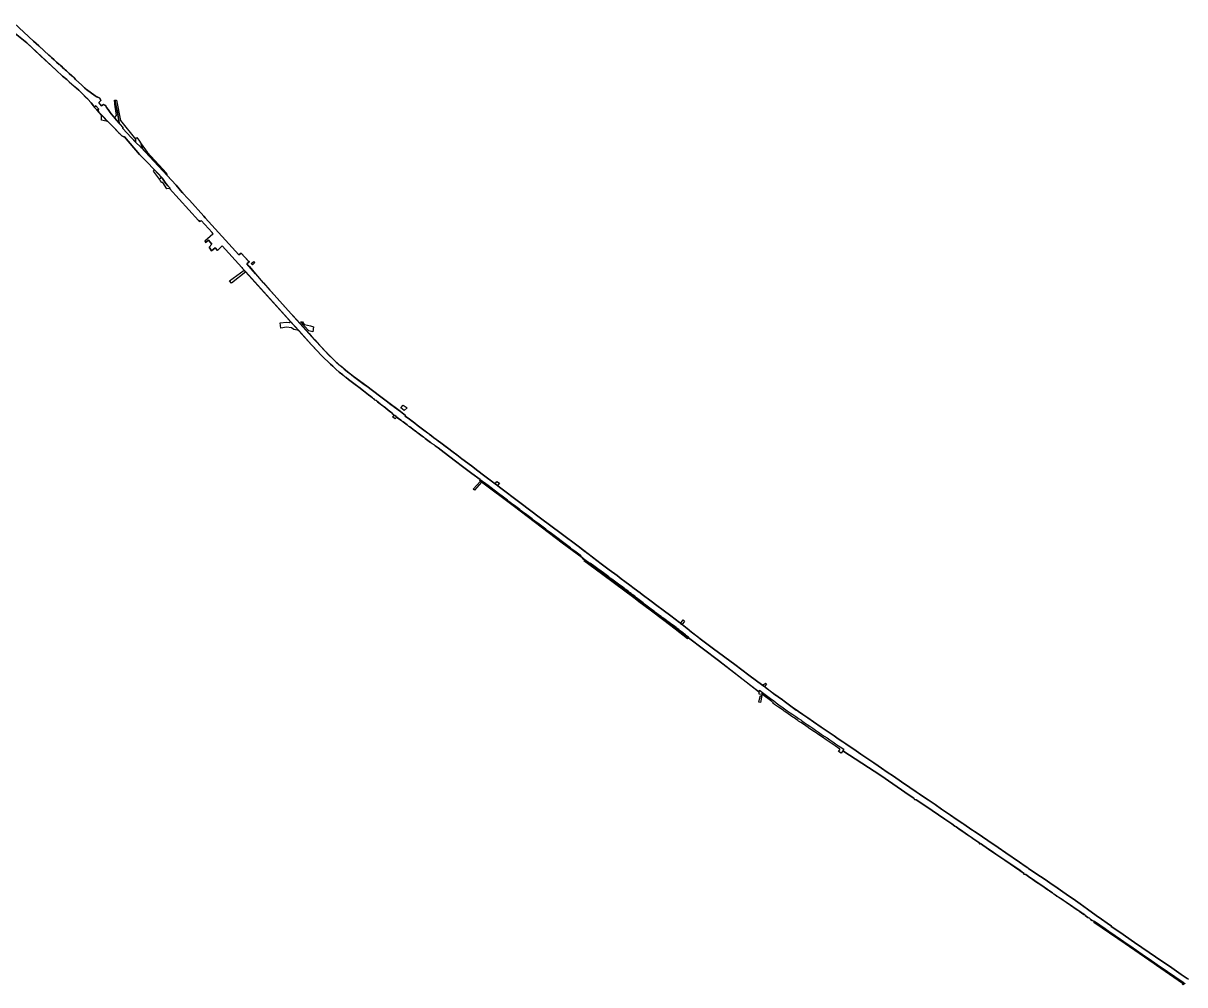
# Model space of a CAD drawing. Header units: inches. Extents: x 969231 to 1000466, y 1001756 to 1023450.
# Drawn here: x 972974 to 976354, y 1017319 to 1020117 of the extents above; entities that cross this region are included whole.
import ezdxf

# ---------------------------------------------------------------- set-up
doc = ezdxf.new("R2010")
doc.units = ezdxf.units.IN
doc.header["$MEASUREMENT"] = 0
doc.linetypes.add('DASHED', pattern=[0])
doc.layers.add('_LINEA_DE_OBRA_CIVIL', color=25, linetype='Continuous', lineweight=90)
doc.layers.add('blu-line', color=130, linetype='Continuous', lineweight=30)
doc.layers.add('UTILITIES_DELIVERED', color=11, linetype='Continuous')

msp = doc.modelspace()

# ---------------------------------------------------------------- linework, layer by layer
at = {"layer": '_LINEA_DE_OBRA_CIVIL', "color": 1, "linetype": 'DASHED', "lineweight": 30}
for points in [[(976365.4, 1017334.5), (976344, 1017349.3), (976316.5, 1017368.2), (976269.4, 1017400.5), (976250.8, 1017413.3), (976208.1, 1017442.5), (976165.1, 1017472.1), (976140.5, 1017489), (976141.1, 1017489.8), (976128.3, 1017498.7), (976112, 1017510.3), (976097, 1017521.1), (976071.5, 1017539.6), (976049.7, 1017555.1), (976036.7, 1017564.2), (976009.5, 1017582.9), (975999.2, 1017590), (975978.8, 1017604), (975968.4, 1017611.1), (975947.7, 1017625.3), (975921.2, 1017643.5), (975899.8, 1017658), (975898.1, 1017659.4), (975890.3, 1017664.7), (975873.7, 1017676), (975834, 1017703), (975811.6, 1017718.3), (975781, 1017739), (975765.4, 1017749.7), (975747, 1017762.2), (975734.8, 1017770.5), (975711.1, 1017786.6), (975708.3, 1017788.5), (975689.4, 1017801.4), (975672.7, 1017812.8), (975646.5, 1017830.6), (975627.6, 1017843.5), (975607.9, 1017856.9), (975591.2, 1017868.2), (975573.1, 1017880.6), (975554.4, 1017893.3), (975530, 1017909.9), (975506.4, 1017925.9), (975488.7, 1017938), (975471.7, 1017949.6), (975461.7, 1017956.4), (975449.2, 1017964.9), (975435, 1017974.5), (975429.5, 1017978.3), (975411.6, 1017990.4), (975398, 1017999.7), (975379.5, 1018012.3), (975368.3, 1018019.9), (975359.3, 1018026), (975346.2, 1018035), (975333.8, 1018043.4), (975316.5, 1018055.2), (975296.2, 1018069), (975274.2, 1018084), (975257.2, 1018095.5), (975242.6, 1018105.6), (975230.6, 1018113.9), (975212.4, 1018126.8), (975192.3, 1018141.3), (975179.5, 1018150.9), (975171.4, 1018156.8), (975164.3, 1018162.1), (975163.9, 1018161.2), (975133.1, 1018185.3), (975126.9, 1018189.7), (975085.9, 1018219.7), (975045.5, 1018250.7), (974983.5, 1018296.5), (974944.5, 1018326.1), (974913.7, 1018349), (974912.9, 1018349.6), (974913.2, 1018351.1), (974911.4, 1018352.4), (974884.2, 1018372.8), (974858.6, 1018392.2), (974836.4, 1018408.8), (974818, 1018422.7), (974801.6, 1018435), (974775.8, 1018454.4), (974769.3, 1018459.4), (974752.4, 1018472), (974739.1, 1018482.1), (974724.6, 1018493), (974714.4, 1018500.8), (974702.7, 1018509.6), (974679.8, 1018526.8), (974656.6, 1018544.2), (974631.1, 1018563.4), (974618, 1018573.2), (974589.1, 1018594.9), (974539.9, 1018632), (974479.8, 1018677.2), (974419.9, 1018722.3), (974360.8, 1018766.8), (974314.1, 1018802.1), (974297, 1018814.9), (974278.6, 1018828.8), (974250.7, 1018849.8), (974235.9, 1018861), (974225.1, 1018869.1), (974209.1, 1018881.2), (974189.8, 1018895.7), (974169.5, 1018911), (974162.9, 1018915.9), (974155.8, 1018921.2), (974140, 1018933.2), (974120.5, 1018947.7), (974113.7, 1018952.9), (974098, 1018964.6), (974086.3, 1018973.7), (974086.5, 1018975.8), (974071.8, 1018986.8), (974030.4, 1019017.9), (974010.8, 1019032.7), (973974.1, 1019060.5), (973935.5, 1019089.4), (973918.5, 1019102.7), (973898.9, 1019118.9), (973881.6, 1019134.3), (973855.9, 1019159.5), (973814.5, 1019204.4), (973753.9, 1019271.6), (973704.5, 1019326.2), (973673.5, 1019361.3), (973650.7, 1019387.5), (973625.4, 1019417), (973631.9, 1019423), (973608.3, 1019448.2), (973601.8, 1019442.6), (973504.3, 1019550.9), (973500.4, 1019555.3), (973458.4, 1019601.8), (973452.6, 1019608), (973440.3, 1019621.7), (973438.9, 1019622.9), (973437.3, 1019624.6), (973419.4, 1019645.7), (973316.8, 1019756.7), (973301.4, 1019770.6), (973264.4, 1019810.7), (973263.9, 1019814.5), (973230.7, 1019852.8), (973227.6, 1019857.3), (973221.2, 1019865.8), (973217.1, 1019871.5), (973214.5, 1019876.6), (973211.9, 1019878.6), (973207.8, 1019879.9), (973202.1, 1019876.7), (973194.2, 1019886.2), (973200, 1019891.9), (973197.5, 1019898.4), (973183.7, 1019905.2), (973158.2, 1019924.1), (973145.3, 1019936.2), (973127, 1019953.3), (973123.4, 1019956.8), (973116.3, 1019963.9), (973108.3, 1019970.9), (973104.4, 1019974.4), (973100.1, 1019978.2), (973096.7, 1019981.3), (973093.3, 1019984.4), (973089.7, 1019987.5), (973086.4, 1019990.5), (973082.6, 1019993.7), (973079, 1019997.2), (973071.6, 1020004), (973064.3, 1020010.7), (973056.5, 1020017.1), (973052, 1020022), (973049, 1020023.7), (973035.8, 1020036.3), (973019.7, 1020051), (973004.8, 1020064.4), (972947.9, 1020116.8)], [(972936.3, 1020098.8), (972984.7, 1020059.3), (973070.4, 1019980.5), (973088.7, 1019962.9), (973101.2, 1019952.9), (973108.3, 1019946.1), (973135.9, 1019921.9), (973146.5, 1019911.2), (973162.3, 1019895.7), (973172.2, 1019885.4), (973179.3, 1019876.2), (973181.2, 1019873), (973185.4, 1019876.1), (973193.8, 1019867.5), (973191.9, 1019863.6), (973195.6, 1019856.7), (973233.4, 1019818), (973261.2, 1019789), (973267, 1019786.5), (973268.7, 1019786.1), (973312.9, 1019734.8), (973336.6, 1019710.7), (973353, 1019693.9), (973364.7, 1019681.5), (973379.7, 1019665.6), (973379.5, 1019665.3), (973389.4, 1019650.9), (973402, 1019636.9), (973400.5, 1019635.6), (973484.1, 1019542.8), (973489.7, 1019539.5), (973492.6, 1019542.5), (973523.8, 1019508.1), (973526.2, 1019503.4), (973502.6, 1019483.1), (973505.3, 1019478.9), (973513.2, 1019485.4), (973523.7, 1019473.6), (973515.2, 1019465.7), (973522.4, 1019454.3), (973532.5, 1019463.6), (973539.3, 1019456), (973553.6, 1019469), (973610.1, 1019406.4), (973612.9, 1019403.3), (973813.5, 1019181.3), (973828.5, 1019165.1), (973842.6, 1019150.1), (973851.4, 1019141.1), (973860.4, 1019132.3), (973868.4, 1019124.7), (973874.9, 1019118.7), (973884.2, 1019110.4), (973894.2, 1019101.8), (973904, 1019093.8), (973914.1, 1019085.7), (973921.3, 1019080.2), (973936, 1019069), (973951.2, 1019057.6), (973964.5, 1019047.5), (973979.4, 1019036), (973986.1, 1019030.9), (973990.5, 1019027.3), (973993.2, 1019024.9), (973996.8, 1019021.5), (974001.1, 1019018.9), (974005.4, 1019015.6), (974009.1, 1019012.8), (974012.9, 1019009.5), (974017, 1019006.7), (974020.8, 1019003.8), (974023.2, 1019002), (974025, 1019000.7), (974029, 1018997.8), (974036.7, 1018991.4), (974040.2, 1018987.7), (974041.1, 1018987.1), (974044.4, 1018984.8), (974048.2, 1018981.8), (974052.2, 1018978.6), (974056, 1018975.4), (974059.4, 1018972.2), (974063.8, 1018969.1), (974067.8, 1018966.1), (974072.1, 1018963.4), (974076, 1018960.4), (974079.2, 1018957.4), (974079.8, 1018957.1), (974084, 1018954.4), (974087.8, 1018951.1), (974091.7, 1018947.9), (974095.7, 1018944.9), (974099.8, 1018942.2), (974103.1, 1018939.5), (974107.7, 1018936), (974111.7, 1018933), (974115.6, 1018929.8), (974118.8, 1018927.7), (974120.8, 1018926.2), (974123.7, 1018924), (974127.7, 1018920.9), (974131.1, 1018918.3), (974135.4, 1018915.2), (974139.8, 1018912.1), (974143.8, 1018909), (974147.8, 1018906.1), (974151.6, 1018902.9), (974155.6, 1018899.8), (974159.6, 1018896.8), (974161.7, 1018895.6), (974163.8, 1018894.4), (974170, 1018890.2), (974173.5, 1018887.1), (974181.5, 1018881.2), (974199.3, 1018867.5), (974232.6, 1018842.8), (974253.1, 1018827.6), (974280.3, 1018806.9), (974304.1, 1018788.9), (974304.4, 1018788.7), (974304.5, 1018788.6), (974326.9, 1018771.7), (974357.7, 1018748.6), (974367.6, 1018741.1), (974368.4, 1018740.4), (974371.7, 1018737.9), (974375.7, 1018734.9), (974379.7, 1018731.9), (974383.7, 1018728.8), (974387.6, 1018725.8), (974391.5, 1018722.6), (974395.5, 1018719.6), (974399.5, 1018716.6), (974403.5, 1018713.7), (974407.5, 1018710.6), (974411.5, 1018707.6), (974415.5, 1018704.6), (974419.5, 1018701.6), (974423.5, 1018698.6), (974427.5, 1018695.6), (974431.5, 1018692.6), (974435.5, 1018689.6), (974439.5, 1018686.6), (974443.5, 1018683.6), (974447.5, 1018680.6), (974451.4, 1018677.5), (974455.4, 1018674.5), (974459.4, 1018671.4), (974463.4, 1018668.4), (974467.4, 1018665.4), (974471.4, 1018662.4), (974475.4, 1018659.4), (974479.4, 1018656.4), (974483.4, 1018653.4), (974487.4, 1018650.4), (974491.3, 1018647.4), (974495.3, 1018644.4), (974499.3, 1018641.3), (974503.3, 1018638.3), (974507.3, 1018635.3), (974511.3, 1018632.3), (974515.3, 1018629.3), (974519.3, 1018626.3), (974523.3, 1018623.3), (974527.3, 1018620.3), (974531.3, 1018617.3), (974535.3, 1018614.3), (974539.3, 1018611.3), (974543.3, 1018608.3), (974547.2, 1018605.3), (974551.2, 1018602.3), (974555.2, 1018599.2), (974559.2, 1018596.2), (974563.2, 1018593.2), (974567.2, 1018590.2), (974571.1, 1018587.1), (974575.1, 1018584.2), (974579.1, 1018581.2), (974583.1, 1018578.1), (974587.1, 1018575.1), (974591.1, 1018572.1), (974594.8, 1018568.9), (974597.9, 1018564.4), (974602, 1018562), (974601.1, 1018560.9), (974616, 1018549.8), (974618.1, 1018548.7), (974623.6, 1018544.7), (974624.6, 1018546), (974638.6, 1018535.3), (974642.7, 1018532.5), (974646.8, 1018529.6), (974650.7, 1018526.6), (974654.8, 1018523.6), (974655.7, 1018522.9), (974658.7, 1018520.6), (974662.7, 1018517.5), (974666.7, 1018514.5), (974670.7, 1018511.6), (974674.7, 1018508.6), (974678.8, 1018505.7), (974682.8, 1018502.6), (974686.8, 1018499.7), (974690.8, 1018496.6), (974694.9, 1018493.8), (974698.9, 1018490.8), (974702.9, 1018487.8), (974706.9, 1018484.8), (974710.9, 1018481.8), (974714.9, 1018478.8), (974718.8, 1018475.7), (974722.8, 1018472.7), (974726.3, 1018470.1), (974730.6, 1018466.9), (974734.4, 1018464), (974738.8, 1018460.7), (974743.1, 1018457.5), (974746.8, 1018454.7), (974750.8, 1018451.7), (974751.8, 1018450.9), (974754.8, 1018448.7), (974758.6, 1018445.5), (974762.5, 1018442.4), (974766.4, 1018439.2), (974770.4, 1018436.3), (974774.4, 1018433.2), (974778.4, 1018430.1), (974782.3, 1018427), (974786.2, 1018423.9), (974790.1, 1018420.7), (974794.1, 1018417.7), (974797.9, 1018414.9), (974801.9, 1018412.2), (974805.4, 1018409.5), (974810.1, 1018405.9), (974814.1, 1018402.8), (974818.2, 1018399.9), (974822.2, 1018396.9), (974826.2, 1018393.9), (974830.3, 1018391), (974834.1, 1018388.3), (974838.1, 1018385.3), (974842.1, 1018382.3), (974846.5, 1018379.2), (974848.6, 1018377.7), (974850.3, 1018376.5), (974854.5, 1018373.3), (974858.2, 1018370.6), (974862.2, 1018367.5), (974866.5, 1018364.3), (974870.4, 1018361.2), (974874.2, 1018358.4), (974876.8, 1018356.4), (974882, 1018352.6), (974886.4, 1018349.2), (974890, 1018346.5), (974894.4, 1018343.2), (974898.1, 1018340.4), (974901.8, 1018337.1), (974904.8, 1018334.8), (974910, 1018330.6), (974909.9, 1018328.6), (974997.5, 1018262.4), (975115.5, 1018171.1), (975116.1, 1018170.6), (975116.5, 1018176.7), (975117, 1018176.3), (975117.2, 1018176.1), (975125.2, 1018170.1), (975125.2, 1018170.1), (975133.2, 1018164), (975141.1, 1018158), (975145.1, 1018155), (975149.1, 1018152), (975157.2, 1018146), (975165.3, 1018140), (975173.4, 1018134.1), (975180.4, 1018129), (975181.5, 1018128.3), (975189.6, 1018122.4), (975197.8, 1018116.6), (975206, 1018110.9), (975214.3, 1018105.2), (975216.3, 1018103.8), (975222.6, 1018099.5), (975230.8, 1018093.9), (975237, 1018089.7), (975239.1, 1018088.3), (975247.3, 1018082.6), (975255.6, 1018077), (975263.8, 1018071.3), (975272.1, 1018065.6), (975280.3, 1018060), (975288.6, 1018054.3), (975296.8, 1018048.7), (975305.1, 1018043), (975313.3, 1018037.4), (975321.6, 1018031.7), (975329.8, 1018026.1), (975338.1, 1018020.4), (975346.3, 1018014.7), (975351.6, 1018011.2), (975362.7, 1018005.1), (975359.4, 1018000.2), (975470.2, 1017928.3), (975552.8, 1017871.4), (975566, 1017862.5), (975568.1, 1017858), (975573.2, 1017857.6), (975600.7, 1017838.9), (975656, 1017801.5), (975676.5, 1017787.4), (975685.1, 1017781.1), (975689, 1017778.7), (975693.5, 1017775.6), (975698.1, 1017772.4), (975708.6, 1017765.4), (975722.2, 1017755.9), (975731.6, 1017749.4), (975737.6, 1017745.3), (975755.2, 1017733.3), (975759, 1017728.7), (975759.9, 1017730.1), (975783.1, 1017714.3), (975831, 1017681.8), (975887.1, 1017643.3), (975885.4, 1017640.9), (975891.5, 1017639.8), (975895.4, 1017636.8), (975899.4, 1017634.3), (975903.8, 1017631.4), (975908, 1017628.6), (975912.1, 1017625.8), (975916.2, 1017623), (975920.3, 1017620.1), (975924.4, 1017617.3), (975928.5, 1017614.4), (975932.6, 1017611.6), (975936.8, 1017608.8), (975940.9, 1017606), (975944.8, 1017603.4), (975953.3, 1017597.5), (975957.4, 1017594.7), (975960.6, 1017592.4), (975961.5, 1017591.8), (975964.9, 1017589.6), (975969.6, 1017586.4), (975973.7, 1017583.1), (975977.6, 1017580.5), (975982, 1017577.4), (975985.8, 1017575), (975990.4, 1017572), (975994.5, 1017569.2), (976006.6, 1017561.1), (976009.7, 1017559), (976011.7, 1017557.6), (976019.1, 1017552.6), (976022.1, 1017550.5), (976031.7, 1017543.9), (976035.8, 1017541.1), (976043.5, 1017535.9), (976045.6, 1017534.3), (976047.8, 1017532.8), (976053.8, 1017528.9), (976060.6, 1017524.1), (976063.2, 1017522.3), (976064.5, 1017521.3), (976064.7, 1017521.1), (976068.4, 1017518.2), (976072.6, 1017515), (976077.4, 1017513.1), (976079.4, 1017511), (976080.4, 1017508.9), (976084.7, 1017505.9), (976089.8, 1017504.5), (976091.8, 1017503.3), (976132.9, 1017474.7), (976151.4, 1017462), (976167.4, 1017451), (976177.4, 1017444.2), (976204.5, 1017425.5), (976230.6, 1017407.6), (976261.7, 1017386.3), (976280.3, 1017373.5), (976354.1, 1017322.9), (976354.7, 1017323.7)]]:
    msp.add_lwpolyline(points, dxfattribs=at)
at = {"layer": 'blu-line'}
for points in [[(972947.9, 1020116.8), (973004.8, 1020064.4), (973019.7, 1020051), (973033.6, 1020038.3), (973035.8, 1020036.3), (973049, 1020023.7), (973052, 1020022), (973056.3, 1020017.2), (973056.5, 1020017.1), (973064.3, 1020010.7), (973071.6, 1020004), (973079, 1019997.2), (973080.9, 1019995.4), (973081.5, 1019994.8), (973082.6, 1019993.7), (973086.4, 1019990.5), (973089.7, 1019987.5), (973093.3, 1019984.4), (973096.7, 1019981.3), (973100.1, 1019978.2), (973104.4, 1019974.4), (973108.3, 1019970.9), (973116.3, 1019963.9), (973116.5, 1019963.6), (973123.4, 1019956.8), (973127, 1019953.3), (973145.3, 1019936.2), (973154.1, 1019927.9), (973158.2, 1019924.1), (973183.7, 1019905.2), (973188.7, 1019902.8), (973197.5, 1019898.4), (973200, 1019891.9), (973194.2, 1019886.2), (973194.3, 1019886), (973195.6, 1019884.4), (973200.9, 1019878.1), (973202.1, 1019876.7), (973207.8, 1019879.9), (973211.9, 1019878.6), (973214.5, 1019876.6), (973217.1, 1019871.5), (973221.2, 1019865.8), (973227.6, 1019857.3), (973230.7, 1019852.8), (973240.3, 1019841.8), (973253.5, 1019826.5), (973263.9, 1019814.5), (973264.4, 1019810.7), (973301.4, 1019770.6), (973301.9, 1019770.2), (973316.8, 1019756.7), (973320.3, 1019752.9), (973392.4, 1019675), (973419.4, 1019645.7), (973437.3, 1019624.6), (973438.9, 1019622.9), (973440.3, 1019621.7), (973452.6, 1019608), (973458.4, 1019601.8), (973500.4, 1019555.3), (973504.3, 1019550.9), (973601.8, 1019442.6), (973608.3, 1019448.2), (973628.5, 1019426.7), (973631.6, 1019423.4), (973631.9, 1019423), (973625.4, 1019417), (973632.4, 1019408.9), (973650.7, 1019387.5), (973673, 1019361.9), (973673.5, 1019361.3), (973691.8, 1019340.6), (973692.8, 1019339.5), (973692.8, 1019339.5), (973704.5, 1019326.2), (973736.9, 1019290.4), (973753.9, 1019271.6), (973758.9, 1019266.1), (973789.6, 1019232.1), (973806.2, 1019213.7), (973814.5, 1019204.4), (973821.3, 1019197.1), (973822.5, 1019195.8), (973836.8, 1019180.3), (973853.2, 1019162.4), (973855.9, 1019159.5), (973859.2, 1019156.3), (973881.6, 1019134.3), (973885.4, 1019130.9), (973898.1, 1019119.6), (973898.9, 1019118.9), (973908.7, 1019110.8), (973918.5, 1019102.7), (973928.4, 1019094.9), (973930, 1019093.7), (973935.5, 1019089.4), (973939.6, 1019086.4), (973966.5, 1019066.1), (973974.1, 1019060.5), (973974.1, 1019060.5), (974010.8, 1019032.7), (974030.4, 1019017.9), (974043.8, 1019007.8), (974071.8, 1018986.8), (974086.5, 1018975.8), (974086.3, 1018973.7), (974098, 1018964.6), (974102.9, 1018960.9), (974113.7, 1018952.9), (974120, 1018948.2), (974120.5, 1018947.7), (974140, 1018933.2), (974153.6, 1018922.9), (974155.8, 1018921.2), (974156.8, 1018920.5), (974162.9, 1018915.9), (974169.5, 1018911), (974174.4, 1018907.3), (974183.9, 1018900.1), (974189.8, 1018895.7), (974202, 1018886.5), (974209.1, 1018881.2), (974225.1, 1018869.1), (974235.9, 1018861), (974250.7, 1018849.8), (974278.6, 1018828.8), (974297, 1018814.9), (974314.1, 1018802.1), (974347.5, 1018776.9), (974354.8, 1018771.4), (974360.8, 1018766.8), (974419.9, 1018722.3), (974479.8, 1018677.2), (974539.9, 1018632), (974589.1, 1018594.9), (974609, 1018580), (974609.4, 1018579.7), (974614.1, 1018576.1), (974618, 1018573.2), (974621.4, 1018570.7), (974631.1, 1018563.4), (974656.6, 1018544.2), (974679.8, 1018526.8), (974702.7, 1018509.6), (974714.4, 1018500.8), (974724.6, 1018493), (974739.1, 1018482.1), (974752.4, 1018472), (974769.3, 1018459.4), (974775.8, 1018454.4), (974801.6, 1018435), (974818, 1018422.7), (974836.4, 1018408.8), (974858.6, 1018392.2), (974884.2, 1018372.8), (974886.9, 1018370.7), (974891.7, 1018367.2), (974911.4, 1018352.4), (974913.2, 1018351.1), (974912.9, 1018349.6), (974913.7, 1018349), (974937.6, 1018331.3), (974944.5, 1018326.1), (974983.5, 1018296.5), (975045.5, 1018250.7), (975085.9, 1018219.7), (975107.7, 1018203.7), (975126.3, 1018190.1), (975126.9, 1018189.7), (975131, 1018186.8), (975133.1, 1018185.3), (975162, 1018163.8), (975164.3, 1018162.1), (975164.3, 1018162.1), (975171.4, 1018156.8), (975174.8, 1018154.3), (975179.5, 1018150.9), (975192.3, 1018141.3), (975196.2, 1018138.6), (975212.4, 1018126.8), (975223.9, 1018118.6), (975224.2, 1018118.4), (975230.6, 1018113.9), (975242.6, 1018105.6), (975257.2, 1018095.5), (975274.2, 1018084), (975296.2, 1018069), (975316.5, 1018055.2), (975333.8, 1018043.4), (975346.2, 1018035), (975359.3, 1018026), (975368.3, 1018019.9), (975369.3, 1018019.2), (975379.5, 1018012.3), (975398, 1017999.7), (975411.6, 1017990.4), (975429.5, 1017978.3), (975435, 1017974.5), (975449.2, 1017964.9), (975461.7, 1017956.4), (975471.7, 1017949.6), (975488.7, 1017938), (975506.4, 1017925.9), (975530, 1017909.9), (975554.4, 1017893.3), (975573.1, 1017880.6), (975581.2, 1017875.1), (975591.2, 1017868.2), (975607.9, 1017856.9), (975627.6, 1017843.5), (975646.5, 1017830.6), (975672.7, 1017812.8), (975689.4, 1017801.4), (975708.3, 1017788.5), (975711.1, 1017786.6), (975734.8, 1017770.5), (975736.9, 1017769.1), (975747, 1017762.2), (975748.6, 1017761.1), (975754.2, 1017757.3), (975765.4, 1017749.7), (975781, 1017739), (975811.6, 1017718.3), (975834, 1017703), (975873.7, 1017676), (975890.3, 1017664.7), (975898.1, 1017659.4), (975898.7, 1017658.9), (975899.8, 1017658), (975921.2, 1017643.5), (975947.7, 1017625.3), (975968.4, 1017611.1), (975978.8, 1017604), (975983.2, 1017601), (975999.2, 1017590), (976009.5, 1017582.9), (976036.7, 1017564.2), (976049.7, 1017555.1), (976071.5, 1017539.6), (976097, 1017521.1), (976112, 1017510.3), (976128.3, 1017498.7), (976141.1, 1017489.8), (976140.5, 1017489), (976165.1, 1017472.1), (976208.1, 1017442.5), (976250.8, 1017413.3), (976269.4, 1017400.5), (976316.5, 1017368.2), (976344, 1017349.3), (976360.9, 1017337.6)], [(976354.7, 1017323.7), (976354.1, 1017322.9), (976350.9, 1017325), (976350.1, 1017325.6), (976280.3, 1017373.5), (976274.4, 1017377.6), (976267.7, 1017382.2), (976266.1, 1017383.3), (976261.7, 1017386.3), (976259.9, 1017387.5), (976250.7, 1017393.8), (976230.6, 1017407.6), (976204.5, 1017425.5), (976182.7, 1017440.5), (976177.4, 1017444.2), (976167.4, 1017451), (976151.4, 1017462), (976132.9, 1017474.7), (976122.8, 1017481.7), (976091.8, 1017503.3), (976090.1, 1017504.5), (976084.7, 1017505.9), (976080.5, 1017508.8), (976079.4, 1017511), (976077.4, 1017513.1), (976072.7, 1017515), (976067.9, 1017518.6), (976063.1, 1017522.4), (976055.8, 1017527.6), (976052.9, 1017529.5), (976029.1, 1017545.6), (976016.4, 1017554.4), (976005.4, 1017561.9), (975997.8, 1017567.1), (975988.3, 1017573.4), (975982, 1017577.4), (975977.9, 1017580.3), (975973.7, 1017583.1), (975970.1, 1017586), (975969.6, 1017586.4), (975969.6, 1017586.4), (975964.6, 1017589.8), (975960.6, 1017592.4), (975955.3, 1017596.1), (975945.1, 1017603.2), (975938.5, 1017607.7), (975932.6, 1017611.6), (975918.2, 1017621.6), (975908, 1017628.6), (975903.8, 1017631.4), (975899.4, 1017634.3), (975895.4, 1017636.8), (975891.5, 1017639.8), (975885.4, 1017640.9), (975887, 1017643.4), (975881.4, 1017647.2), (975874.9, 1017651.7), (975859.5, 1017662.2), (975845.3, 1017672), (975833.9, 1017679.8), (975831, 1017681.8), (975804.6, 1017699.7), (975794, 1017707.1), (975783.1, 1017714.3), (975759.9, 1017730.1), (975759, 1017728.7), (975755.2, 1017733.3), (975750.7, 1017736.4), (975737.6, 1017745.3), (975722.2, 1017755.9), (975708.6, 1017765.4), (975693.5, 1017775.6), (975689, 1017778.7), (975685.1, 1017781.1), (975676.5, 1017787.4), (975656, 1017801.5), (975600.7, 1017838.9), (975573.2, 1017857.6), (975568.1, 1017858), (975566, 1017862.5), (975552.8, 1017871.4), (975470.2, 1017928.3), (975359.4, 1018000.2), (975354.3, 1017992.8), (975347.1, 1017998.1), (975350.5, 1018003.2), (975350.7, 1018003.7), (975351, 1018004.7), (975337, 1018014.2), (975311.1, 1018031.9), (975299.8, 1018039.6), (975295, 1018042.9), (975294, 1018043.5), (975286.5, 1018048.7), (975281.7, 1018052), (975272.4, 1018058.3), (975259.6, 1018067), (975258.7, 1018067.6), (975251.9, 1018072.3), (975239, 1018081.1), (975230.8, 1018086.7), (975228.9, 1018088), (975221.4, 1018093.1), (975217.3, 1018095.9), (975215.5, 1018097.1), (975211.4, 1018099.9), (975207.4, 1018102.7), (975200.7, 1018107.3), (975196.3, 1018110.3), (975189, 1018115.3), (975186.7, 1018116.9), (975176.8, 1018123.7), (975172.5, 1018126.7), (975165.9, 1018131.3), (975160.4, 1018135.1), (975159.2, 1018136), (975156.9, 1018137.6), (975156, 1018138.2), (975156, 1018138.3), (975157.2, 1018139.9), (975155.7, 1018141), (975152.6, 1018143.2), (975122.3, 1018165.3), (975122, 1018163.8), (975115.8, 1018164.4), (975116.1, 1018170.6), (975114.4, 1018172), (974997.5, 1018262.4), (974909.9, 1018328.6), (974910, 1018330.6), (974904.8, 1018334.8), (974901.8, 1018337.1), (974898.1, 1018340.4), (974894.4, 1018343.2), (974890, 1018346.5), (974886.4, 1018349.2), (974882, 1018352.6), (974876.8, 1018356.4), (974874.2, 1018358.4), (974870.4, 1018361.2), (974866.5, 1018364.3), (974862.2, 1018367.5), (974858.2, 1018370.6), (974854.5, 1018373.3), (974850.3, 1018376.5), (974848.6, 1018377.7), (974846.5, 1018379.2), (974842.1, 1018382.3), (974838.1, 1018385.3), (974834.1, 1018388.3), (974830.3, 1018391), (974826.2, 1018393.9), (974822.2, 1018396.9), (974818.2, 1018399.9), (974814.1, 1018402.8), (974810.1, 1018405.9), (974805.4, 1018409.5), (974801.9, 1018412.2), (974797.9, 1018414.9), (974794.1, 1018417.7), (974790.1, 1018420.7), (974786.2, 1018423.9), (974782.3, 1018427), (974778.4, 1018430.1), (974774.4, 1018433.2), (974770.4, 1018436.3), (974766.4, 1018439.2), (974762.5, 1018442.4), (974758.6, 1018445.5), (974754.8, 1018448.7), (974751.8, 1018450.9), (974750.8, 1018451.7), (974746.8, 1018454.7), (974743.1, 1018457.5), (974738.8, 1018460.7), (974734.4, 1018464), (974730.6, 1018466.9), (974726.3, 1018470.1), (974722.8, 1018472.7), (974718.8, 1018475.7), (974714.9, 1018478.8), (974710.9, 1018481.8), (974706.9, 1018484.8), (974702.9, 1018487.8), (974698.9, 1018490.8), (974694.9, 1018493.8), (974690.8, 1018496.6), (974686.8, 1018499.7), (974682.8, 1018502.6), (974678.8, 1018505.7), (974674.7, 1018508.6), (974670.7, 1018511.6), (974666.7, 1018514.5), (974662.7, 1018517.5), (974658.7, 1018520.6), (974655.7, 1018522.9), (974654.8, 1018523.6), (974650.7, 1018526.6), (974646.8, 1018529.6), (974642.7, 1018532.5), (974638.6, 1018535.3), (974624.6, 1018546), (974623.6, 1018544.7), (974618.1, 1018548.7), (974616, 1018549.8), (974601, 1018561), (974602, 1018562), (974602, 1018562.1), (974603.2, 1018563.5), (974602, 1018562), (974597.9, 1018564.4), (974594.8, 1018568.9), (974591.1, 1018572.1), (974587.1, 1018575.1), (974583.1, 1018578.1), (974579.1, 1018581.2), (974575.1, 1018584.2), (974571.1, 1018587.1), (974567.2, 1018590.2), (974563.2, 1018593.2), (974559.2, 1018596.2), (974555.2, 1018599.2), (974551.2, 1018602.3), (974547.2, 1018605.3), (974543.3, 1018608.3), (974539.3, 1018611.3), (974535.3, 1018614.3), (974531.3, 1018617.3), (974527.3, 1018620.3), (974523.3, 1018623.3), (974519.3, 1018626.3), (974515.3, 1018629.3), (974511.3, 1018632.3), (974507.3, 1018635.3), (974503.3, 1018638.3), (974499.3, 1018641.3), (974495.3, 1018644.4), (974491.3, 1018647.4), (974487.4, 1018650.4), (974483.4, 1018653.4), (974479.4, 1018656.4), (974475.4, 1018659.4), (974471.4, 1018662.4), (974467.4, 1018665.4), (974463.4, 1018668.4), (974459.4, 1018671.4), (974455.4, 1018674.5), (974451.4, 1018677.5), (974447.5, 1018680.6), (974443.5, 1018683.6), (974439.5, 1018686.6), (974435.5, 1018689.6), (974431.5, 1018692.6), (974427.5, 1018695.6), (974423.5, 1018698.6), (974419.5, 1018701.6), (974415.5, 1018704.6), (974411.5, 1018707.6), (974407.5, 1018710.6), (974403.5, 1018713.7), (974399.5, 1018716.6), (974395.5, 1018719.6), (974391.5, 1018722.6), (974387.6, 1018725.8), (974383.7, 1018728.8), (974379.7, 1018731.9), (974375.7, 1018734.9), (974371.7, 1018737.9), (974368.4, 1018740.4), (974367.6, 1018741.1), (974357.7, 1018748.6), (974326.9, 1018771.7), (974304.5, 1018788.6), (974304.4, 1018788.7), (974304.1, 1018788.9), (974280.3, 1018806.9), (974253.1, 1018827.6), (974232.6, 1018842.8), (974199.3, 1018867.5), (974181.5, 1018881.2), (974175.7, 1018885.5), (974173.5, 1018887.1), (974170, 1018890.2), (974170, 1018890.2), (974169.8, 1018890), (974163.8, 1018894.4), (974161.7, 1018895.6), (974159.6, 1018896.8), (974155.6, 1018899.8), (974151.6, 1018902.9), (974147.8, 1018906.1), (974143.8, 1018909), (974139.8, 1018912.1), (974137.8, 1018913.5), (974135.4, 1018915.2), (974131.1, 1018918.3), (974127.7, 1018920.9), (974123.7, 1018924), (974120.8, 1018926.2), (974118.8, 1018927.7), (974115.6, 1018929.8), (974111.7, 1018933), (974109.5, 1018934.6), (974107.7, 1018936), (974103.1, 1018939.5), (974099.8, 1018942.2), (974095.7, 1018944.9), (974091.7, 1018947.9), (974087.8, 1018951.1), (974084, 1018954.4), (974083, 1018955), (974079.8, 1018957.1), (974079.2, 1018957.4), (974076, 1018960.4), (974075.1, 1018961), (974074.2, 1018961.7), (974072, 1018963.4), (974067.8, 1018966.1), (974061.3, 1018970.9), (974059.4, 1018972.2), (974056, 1018975.4), (974054.3, 1018976.8), (974054.3, 1018976.8), (974049.4, 1018980.9), (974049.2, 1018981), (974044.4, 1018984.8), (974040.2, 1018987.7), (974036.7, 1018991.4), (974029, 1018997.8), (974028.1, 1018998.4), (974023.2, 1019002), (974018.3, 1019005.7), (974015.3, 1019007.9), (974012.9, 1019009.5), (974009, 1019012.8), (974001.1, 1019018.9), (973996.9, 1019021.4), (973995.9, 1019022.3), (973990.5, 1019027.3), (973986.1, 1019030.9), (973979.4, 1019036), (973969.9, 1019043.3), (973964.5, 1019047.5), (973964.5, 1019047.5), (973951.2, 1019057.6), (973947.8, 1019060.1), (973943.6, 1019063.3), (973940, 1019066), (973936, 1019069), (973932.7, 1019071.5), (973921.3, 1019080.2), (973914.1, 1019085.7), (973913.6, 1019086.2), (973904, 1019093.8), (973894.2, 1019101.8), (973884.2, 1019110.4), (973874.9, 1019118.7), (973868.4, 1019124.7), (973860.4, 1019132.3), (973851.4, 1019141.1), (973842.6, 1019150.1), (973828.5, 1019165.1), (973818.1, 1019176.4), (973813.5, 1019181.3), (973776.1, 1019222.7), (973752.2, 1019249.2), (973622.1, 1019393.1), (973617.5, 1019398.3), (973612.9, 1019403.3), (973611.4, 1019405), (973610.1, 1019406.4), (973553.6, 1019468.9), (973553.6, 1019468.9), (973539.3, 1019456), (973532.5, 1019463.6), (973522.4, 1019454.3), (973519.1, 1019459.2), (973519.3, 1019459.4), (973515.2, 1019465.7), (973523.7, 1019473.6), (973513.2, 1019485.4), (973506.3, 1019479.7), (973503.6, 1019484), (973512.7, 1019491.6), (973523.7, 1019500.7), (973525.1, 1019501.8), (973524.8, 1019502.2), (973526.2, 1019503.4), (973523.8, 1019508.1), (973492.6, 1019542.5), (973489.7, 1019539.5), (973484.1, 1019542.8), (973400.5, 1019635.6), (973402, 1019636.9), (973395.7, 1019643.9), (973390.8, 1019649.4), (973389.4, 1019650.9), (973381.8, 1019661.9), (973379.5, 1019665.3), (973379.7, 1019665.6), (973364.7, 1019681.5), (973356.6, 1019690.1), (973353, 1019693.9), (973336.6, 1019710.7), (973312.9, 1019734.8), (973268.7, 1019786.1), (973267, 1019786.5), (973261.2, 1019789), (973256.7, 1019793.7), (973254.1, 1019796.4), (973252.9, 1019797.7), (973233.4, 1019818), (973202.5, 1019849.6), (973195.6, 1019856.7), (973191.9, 1019863.6), (973193.3, 1019866.6), (973193.8, 1019867.5), (973185.4, 1019876.1), (973181.2, 1019873), (973179.3, 1019876.2), (973172.2, 1019885.4), (973162.3, 1019895.7), (973156.8, 1019901.1), (973146.5, 1019911.2), (973135.9, 1019921.9), (973121.1, 1019934.9), (973108.3, 1019946.1), (973101.2, 1019952.9), (973088.7, 1019962.9), (973070.4, 1019980.5), (973025, 1020022.2), (972984.7, 1020059.3), (972936.3, 1020098.8)]]:
    msp.add_lwpolyline(points, dxfattribs=at)
at = {"layer": 'UTILITIES_DELIVERED', "color": 3}
for points in [[(973252.4, 1019833.5), (973253.5, 1019826.5), (973240.3, 1019841.8), (973240.8, 1019842.4), (973246, 1019848.5), (973241.4, 1019881.1), (973241, 1019883.4), (973239.8, 1019892.5), (973240.6, 1019892.6), (973242.9, 1019882.8), (973247.7, 1019862.2), (973248.9, 1019856.7)], [(973301.4, 1019779.7), (973301.4, 1019770.6), (973264.4, 1019810.7), (973263.9, 1019814.5), (973253.5, 1019826.5), (973252.4, 1019833.5), (973248.9, 1019856.7), (973247.7, 1019862.2), (973242.9, 1019882.8), (973240.6, 1019892.6), (973243, 1019892.8), (973246.3, 1019893.1), (973257.1, 1019834.2)], [(973193.3, 1019866.6), (973193, 1019867), (973189.7, 1019865.3), (973188.3, 1019864.9), (973181.2, 1019873), (973185.4, 1019876.1), (973193.8, 1019867.5)], [(973193.3, 1019866.6), (973191.9, 1019863.6), (973195.6, 1019856.7), (973188.4, 1019864.8), (973188.3, 1019864.9), (973189.7, 1019865.3), (973193, 1019867)], [(973220, 1019831.2), (973202, 1019835), (973202.5, 1019849.6)], [(973318, 1019765.6), (973320.3, 1019752.9), (973316.8, 1019756.7), (973301.9, 1019770.2), (973301.4, 1019770.6), (973301.4, 1019779.7), (973304.6, 1019784.4), (973310.6, 1019776.1)], [(973392.4, 1019675), (973320.3, 1019752.9), (973318, 1019765.6), (973334.9, 1019741.5), (973391, 1019680.3), (973392.1, 1019675.8)], [(973373.9, 1019665.6), (973370.9, 1019663.3), (973362.1, 1019674.9), (973353.2, 1019686.6), (973356.6, 1019690.1), (973377.1, 1019667.8), (973377.1, 1019667.8)], [(973381.8, 1019661.9), (973389.4, 1019650.9), (973390.8, 1019649.4), (973395.7, 1019643.9), (973402, 1019636.9), (973400.5, 1019635.6), (973392.4, 1019634.7), (973380.3, 1019653.2), (973378, 1019653.1), (973373.1, 1019659.5), (973370.9, 1019663.3), (973373.9, 1019665.6), (973377, 1019667.8), (973377.1, 1019667.8), (973379.5, 1019665.3)], [(973648.5, 1019420.3), (973641.3, 1019413.4), (973637.3, 1019417.5), (973645.5, 1019423.8)], [(973622.1, 1019393.1), (973580.7, 1019360.4), (973575, 1019367.4), (973617.5, 1019398.3)], [(973752.2, 1019249.2), (973776.1, 1019222.7), (973761.9, 1019225.3), (973755.3, 1019230.7), (973740.7, 1019232.2), (973723.6, 1019230.1), (973721.9, 1019244.7), (973740.6, 1019247.2), (973748.6, 1019246.5)], [(973819.5, 1019233.7), (973817.6, 1019218.8), (973805.6, 1019221.6), (973793.2, 1019235.1), (973793, 1019235.2), (973781, 1019248.5), (973786.7, 1019247.8), (973792, 1019240.7), (973793.1, 1019240.5), (973810.8, 1019236)], [(974083.4, 1018989.9), (974078.1, 1018993.9), (974072.9, 1018997.9), (974080.3, 1019005.3), (974091.3, 1018997.6)], [(974061.3, 1018970.9), (974056.6, 1018966.2), (974049.2, 1018972), (974054.3, 1018976.8), (974054.3, 1018976.8), (974056, 1018975.4), (974059.4, 1018972.2)], [(974308.3, 1018782), (974287.2, 1018758.3), (974283.8, 1018760.9), (974305.1, 1018784.4)], [(974602, 1018562), (974601, 1018561), (974542.8, 1018604.3), (974404.4, 1018709.4), (974308.3, 1018782), (974305.1, 1018784.4), (974301.9, 1018786.8), (974304.4, 1018788.7), (974304.5, 1018788.6), (974326.9, 1018771.7), (974357.7, 1018748.6), (974367.6, 1018741.1), (974368.4, 1018740.4), (974371.7, 1018737.9), (974375.7, 1018734.9), (974379.7, 1018731.9), (974383.7, 1018728.8), (974387.6, 1018725.8), (974391.5, 1018722.6), (974395.5, 1018719.6), (974399.5, 1018716.6), (974403.5, 1018713.7), (974407.5, 1018710.6), (974411.5, 1018707.6), (974415.5, 1018704.6), (974419.5, 1018701.6), (974423.5, 1018698.6), (974427.5, 1018695.6), (974431.5, 1018692.6), (974435.5, 1018689.6), (974439.5, 1018686.6), (974443.5, 1018683.6), (974447.5, 1018680.6), (974451.4, 1018677.5), (974455.4, 1018674.5), (974459.4, 1018671.4), (974463.4, 1018668.4), (974467.4, 1018665.4), (974471.4, 1018662.4), (974475.4, 1018659.4), (974479.4, 1018656.4), (974483.4, 1018653.4), (974487.4, 1018650.4), (974491.3, 1018647.4), (974495.3, 1018644.4), (974499.3, 1018641.3), (974503.3, 1018638.3), (974507.3, 1018635.3), (974511.3, 1018632.3), (974515.3, 1018629.3), (974519.3, 1018626.3), (974523.3, 1018623.3), (974527.3, 1018620.3), (974531.3, 1018617.3), (974535.3, 1018614.3), (974539.3, 1018611.3), (974543.3, 1018608.3), (974547.2, 1018605.3), (974551.2, 1018602.3), (974555.2, 1018599.2), (974559.2, 1018596.2), (974563.2, 1018593.2), (974567.2, 1018590.2), (974571.1, 1018587.1), (974575.1, 1018584.2), (974579.1, 1018581.2), (974583.1, 1018578.1), (974587.1, 1018575.1), (974591.1, 1018572.1), (974594.8, 1018568.9), (974597.9, 1018564.4), (974602, 1018562), (974602, 1018562)], [(974347.5, 1018776.9), (974352.8, 1018783.7), (974360, 1018778.5), (974354.8, 1018771.4)], [(974909.9, 1018328.6), (974907.8, 1018325.8), (974871.2, 1018353.5), (974838.2, 1018378.7), (974798.4, 1018409.1), (974766, 1018433.7), (974751.3, 1018445), (974695.2, 1018486.6), (974657.5, 1018514.6), (974605.9, 1018553), (974610.2, 1018552.2), (974614.6, 1018550.6), (974616, 1018549.8), (974618.1, 1018548.7), (974659.6, 1018517.4), (974697.3, 1018489.4), (974753.4, 1018447.8), (974768.2, 1018436.5), (974800.5, 1018411.8), (974840.4, 1018381.5), (974873.3, 1018356.3)], [(974618.1, 1018548.7), (974623.6, 1018544.7), (974624.6, 1018546), (974638.6, 1018535.3), (974642.7, 1018532.5), (974646.8, 1018529.6), (974650.7, 1018526.6), (974654.8, 1018523.6), (974655.7, 1018522.9), (974658.7, 1018520.6), (974662.7, 1018517.5), (974666.7, 1018514.5), (974670.7, 1018511.6), (974674.7, 1018508.6), (974678.8, 1018505.7), (974682.8, 1018502.6), (974686.8, 1018499.7), (974690.8, 1018496.6), (974694.9, 1018493.8), (974698.9, 1018490.8), (974702.9, 1018487.8), (974706.9, 1018484.8), (974710.9, 1018481.8), (974714.9, 1018478.8), (974718.8, 1018475.7), (974722.8, 1018472.7), (974726.3, 1018470.1), (974730.6, 1018466.9), (974734.4, 1018464), (974738.8, 1018460.7), (974743.1, 1018457.5), (974746.8, 1018454.7), (974750.8, 1018451.7), (974751.8, 1018450.9), (974754.8, 1018448.7), (974758.6, 1018445.5), (974762.5, 1018442.4), (974766.4, 1018439.2), (974770.4, 1018436.3), (974774.4, 1018433.2), (974778.4, 1018430.1), (974782.3, 1018427), (974786.2, 1018423.9), (974790.1, 1018420.7), (974794.1, 1018417.7), (974797.9, 1018414.9), (974801.9, 1018412.2), (974805.4, 1018409.5), (974810.1, 1018405.9), (974814.1, 1018402.8), (974818.2, 1018399.9), (974822.2, 1018396.9), (974826.2, 1018393.9), (974830.3, 1018391), (974834.1, 1018388.3), (974838.1, 1018385.3), (974842.1, 1018382.3), (974846.5, 1018379.2), (974848.6, 1018377.7), (974850.3, 1018376.5), (974854.5, 1018373.3), (974858.2, 1018370.6), (974862.2, 1018367.5), (974866.5, 1018364.3), (974870.4, 1018361.2), (974874.2, 1018358.4), (974876.8, 1018356.4), (974882, 1018352.6), (974886.4, 1018349.2), (974890, 1018346.5), (974894.4, 1018343.2), (974898.1, 1018340.4), (974901.8, 1018337.1), (974904.8, 1018334.8), (974910, 1018330.6), (974909.9, 1018328.6), (974873.3, 1018356.3), (974840.4, 1018381.5), (974800.5, 1018411.8), (974768.2, 1018436.5), (974753.4, 1018447.8), (974697.3, 1018489.4), (974659.6, 1018517.4), (974635.9, 1018535.1), (974616, 1018549.8)], [(974886.9, 1018370.7), (974894.3, 1018380.6), (974899, 1018377.4), (974891.7, 1018367.2)], [(975126.3, 1018190.1), (975129.5, 1018193.9), (975130.9, 1018193.1), (975134.3, 1018196.7), (975137.6, 1018194.2), (975131, 1018186.8)], [(975123.8, 1018160.6), (975119.7, 1018140.6), (975115.1, 1018141.1), (975116.7, 1018150.1), (975118.4, 1018157.1), (975118.6, 1018157.8), (975118.6, 1018157.9), (975119, 1018158.5), (975119.1, 1018158.6), (975119.4, 1018159), (975119.5, 1018159.1), (975119.6, 1018159.2), (975120.1, 1018159.7), (975120.2, 1018159.7), (975120.8, 1018160.1), (975120.8, 1018160.1), (975121.5, 1018160.4), (975121.6, 1018160.4), (975121.6, 1018160.4), (975122.3, 1018160.6), (975122.3, 1018160.6), (975122.4, 1018160.6), (975123.1, 1018160.7), (975123.1, 1018160.7), (975123.2, 1018160.7), (975123.8, 1018160.7)], [(976267.7, 1017382.2), (976265.5, 1017380.1), (976249.4, 1017391.1), (976181, 1017438), (976089.9, 1017500.8), (976091.8, 1017503.3), (976122.8, 1017481.7), (976132.9, 1017474.7), (976151.4, 1017462), (976167.4, 1017451), (976177.4, 1017444.2), (976182.7, 1017440.5), (976204.5, 1017425.5), (976230.6, 1017407.6), (976250.7, 1017393.8), (976259.9, 1017387.5), (976261.7, 1017386.3), (976266.1, 1017383.3)], [(976265.5, 1017380.1), (976267.7, 1017382.2), (976274.4, 1017377.6), (976272.3, 1017375.4)], [(976272.3, 1017375.4), (976274.4, 1017377.6), (976280.3, 1017373.5), (976350.1, 1017325.6), (976348, 1017323.4)], [(976348, 1017323.4), (976350.1, 1017325.6), (976350.9, 1017325), (976354.1, 1017322.9), (976350, 1017319.3), (976347.6, 1017321.2), (976348.9, 1017322.8)]]:
    msp.add_lwpolyline(points, close=True, dxfattribs=at)

doc.saveas('drawing.dxf')
